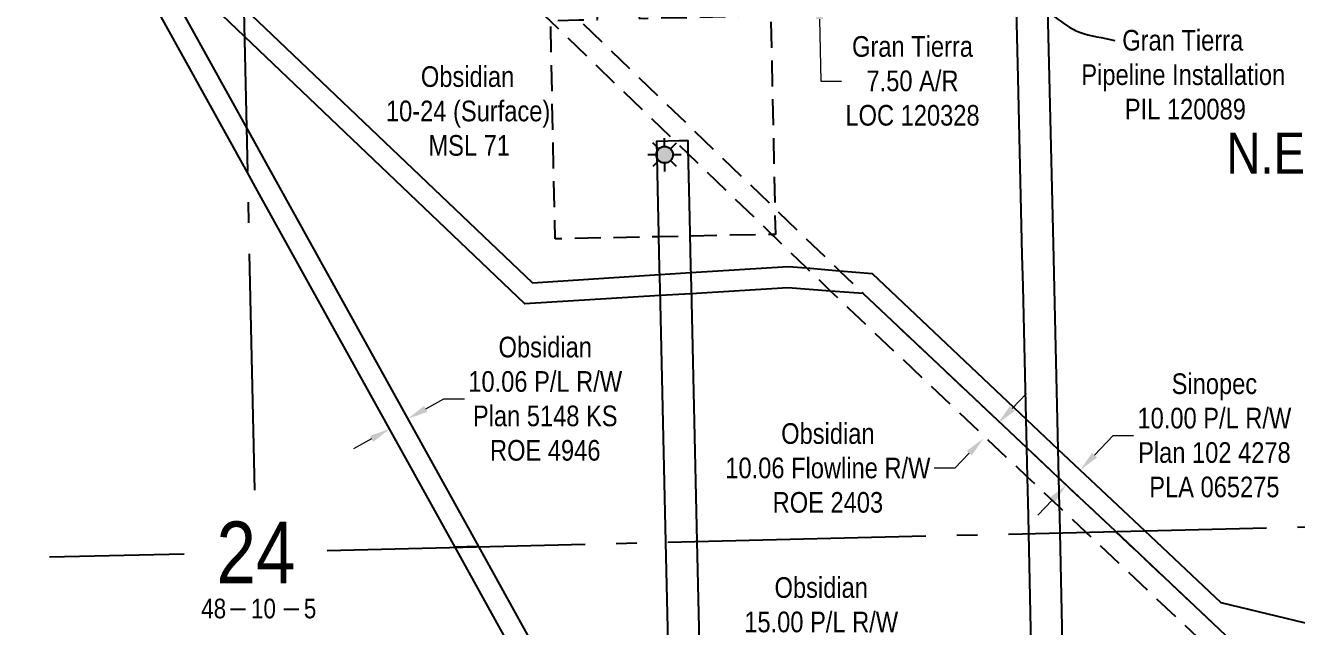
# Model space of a CAD drawing. Extents: x 610781 to 621788, y 5887608 to 5892675.
# Drawn here: x 611538 to 612154, y 5890889 to 5891181 of the extents above; entities that cross this region are included whole.
import ezdxf
from ezdxf.enums import TextEntityAlignment as Align

# ---------------------------------------------------------------- set-up
doc = ezdxf.new("R2010")
doc.units = 0
doc.header["$LTSCALE"] = 5
doc.header["$PDSIZE"] = -1.5
doc.linetypes.add('foc-ACCESSROAD', pattern=[3.75, 2.5, -1.25])
doc.linetypes.add('foc-QUARTERLINE', pattern=[33, 25, -3, 2, -3])
doc.layers.get('Defpoints').update_dxf_attribs({"color": 9})
for name, color, linetype in [('10', 1, 'Continuous'), ('9', 3, 'Continuous'), ('C-RW', 13, 'Continuous'), ('C-SYMBOL', 7, 'Continuous'), ('C-WS', 13, 'foc-ACCESSROAD'), ('C-WS-S', 13, 'Continuous'), ('F-RW', 190, 'Continuous'), ('F-WS-S', 190, 'Continuous'), ('L-SECLBL', 7, 'Continuous'), ('L-SECQ', 8, 'foc-QUARTERLINE')]:
    doc.layers.add(name, color=color, linetype=linetype)
for name, color, linetype, lineweight in [('C-FLOWLINE-T', 13, 'Continuous', 9), ('C-RW-T', 13, 'Continuous', 9), ('C-WS-T', 13, 'Continuous', 9), ('F-AR-T', 190, 'Continuous', 9), ('F-RW-T', 190, 'Continuous', 9), ('F-WS-T', 190, 'Continuous', 9)]:
    doc.layers.add(name, color=color, linetype=linetype, lineweight=lineweight)
doc.styles.add('175L', font='ARIALN.TTF', dxfattribs={"height": 20})
doc.styles.add('80CG', font='ARIALN.TTF', dxfattribs={"height": 10})
doc.styles.add('80L', font='ARIALN.TTF', dxfattribs={"height": 10})
doc.styles.add('SIMPLEX', font='ARIALN.TTF')
doc.dimstyles.new('Compass 5 000', dxfattribs={"dimscale": 5, "dimtxt": 9, "dimasz": 2, "dimexe": 0.2, "dimexo": 0.0625, "dimgap": 0.5, "dimtad": 0, "dimtih": 1, "dimtoh": 1, "dimzin": 0, "dimdsep": 46, "dimtxsty": '80CG', "dimcen": 0.1, "dimse1": 1, "dimse2": 1, "dimclrd": 256, "dimclrt": 256, "dimaunit": 1, "dimadec": 4, "dimazin": 0, "dimtfac": 0.06, "dimtofl": 0, "dimtmove": 0, "dimatfit": 1, "dimfxl": 0.2, "dimtolj": 1, "dimtzin": 0, "dimlwd": -1, "dimarcsym": 0})

# ---------------------------------------------------------------- blocks, each defined once
blk = doc.blocks.new('L-SECLBL')
at = {"layer": '9', "color": 7}
for p, q in [((-5.08, -27.83), (-12.29, -27.83)), ((20.7, -27.83), (13.5, -27.83))]:
    blk.add_line(p, q, dxfattribs=at)
at = {"layer": '10', "color": 2, "style": 'SIMPLEX'}
blk.add_attdef('SEC', text='', height=30, dxfattribs=at).set_placement((0, 0), align=Align.MIDDLE)
at = {"layer": '10', "color": 5, "style": '80L'}
blk.add_attdef('TWP', text='', height=9.5, dxfattribs=at).set_placement((-14.43, -27.37), align=Align.MIDDLE_RIGHT)
blk.add_attdef('RGE', text='', height=9.5, dxfattribs=at).set_placement((3.62, -27.37), align=Align.MIDDLE_CENTER)
blk.add_attdef('MER', text='', height=9.5, dxfattribs=at).set_placement((23.17, -27.37), align=Align.MIDDLE_LEFT)
blk = doc.blocks.new('*D32')
at = {"layer": 'C-RW-T', "transparency": 16777216}
for p, q in [((611874.25, 5890883.05), (611884.25, 5890883.28)), ((611839.28, 5890882.24), (611829.28, 5890882))]:
    blk.add_line(p, q, dxfattribs=at)
for points in [[(611839.24, 5890883.9), (611839.32, 5890880.57), (611849.28, 5890882.47)], [(611874.21, 5890884.71), (611874.29, 5890881.38), (611864.25, 5890882.81)]]:
    blk.add_solid(points, dxfattribs=at)
at = {"layer": 'Defpoints', "color": 0, "transparency": 16777216}
for p in [(611864.25, 5890883), (611849.28, 5890882.65), (611864.25, 5890882.81)]:
    blk.add_point(p, dxfattribs=at)
at = {"layer": 'C-RW-T', "transparency": 16777216, "insert": (611923.33, 5890883.28), "char_height": 10, "attachment_point": 5, "style": '80CG'}
blk.add_mtext('\\A1;Obsidian\\P15.00 P/L R/W\\PPlan 882 0444\\PPLA 870408', dxfattribs=at)
blk = doc.blocks.new('GAS')
h = blk.add_hatch(color=255)
h.dxf.hatch_style = 1
edge = h.paths.add_edge_path()
edge.add_arc((0, 0), 0.9, 0, 360)
for p, q in [((0, 0.81), (0, 1.62)), ((-0.81, 0), (-1.62, 0)), ((-0.57, 0.57), (-1.14, 1.14)), ((0.57, 0.57), (1.14, 1.14)), ((1.62, 0), (0.81, 0)), ((-0.57, -0.57), (-1.14, -1.14)), ((0, -0.81), (0, -1.62)), ((1.14, -1.14), (0.57, -0.57))]:
    blk.add_line(p, q)
blk.add_circle((0, 0), 0.8)
blk = doc.blocks.new('*D77')
at = {"layer": 'Defpoints', "color": 0, "transparency": 16777216}
for p in [(611936.94, 5891201.47), (611922.3, 5891193.67), (611937.12, 5891194.01)]:
    blk.add_point(p, dxfattribs=at)
at = {"layer": 'F-AR-T', "transparency": 16777216}
for p, q in [((611921.9, 5891211.13), (611921.66, 5891221.12)), ((611922.53, 5891183.67), (611923.23, 5891153.7)), ((611923.23, 5891153.7), (611933.23, 5891153.7))]:
    blk.add_line(p, q, dxfattribs=at)
for points in [[(611923.56, 5891211.17), (611920.23, 5891211.09), (611922.13, 5891201.13)], [(611924.2, 5891183.71), (611920.87, 5891183.63), (611922.3, 5891193.67)]]:
    blk.add_solid(points, dxfattribs=at)
at = {"layer": 'F-AR-T', "transparency": 16777216, "insert": (611967.54, 5891153.7), "char_height": 10, "attachment_point": 5, "style": '80CG'}
blk.add_mtext('\\A1;Gran Tierra\\P7.50 A/R\\PLOC 120328', dxfattribs=at)
blk = doc.blocks.new('*D85')
at = {"layer": 'C-FLOWLINE-T', "transparency": 16777216}
for p, q in [((612015.85, 5890995.06), (612022.79, 5891002.26)), ((611994.99, 5890973.41), (611988.05, 5890966.21)), ((611988.05, 5890966.21), (611978.05, 5890966.21))]:
    blk.add_line(p, q, dxfattribs=at)
for points in [[(612014.65, 5890996.22), (612017.05, 5890993.91), (612008.91, 5890987.86)], [(611993.79, 5890974.57), (611996.19, 5890972.26), (612001.93, 5890980.61)]]:
    blk.add_solid(points, dxfattribs=at)
at = {"layer": 'Defpoints', "color": 0, "transparency": 16777216}
for p in [(611912.25, 5891081), (611905.26, 5891073.76), (612008.91, 5890987.86)]:
    blk.add_point(p, dxfattribs=at)
at = {"layer": 'C-FLOWLINE-T', "transparency": 16777216, "insert": (611926.56, 5890966.21), "char_height": 10, "attachment_point": 5, "style": '80CG'}
blk.add_mtext('\\A1;Obsidian\\P10.06 Flowline R/W\\PROE 2403', dxfattribs=at)
blk = doc.blocks.new('*D87')
at = {"layer": 'C-RW-T', "transparency": 16777216}
for p, q in [((611731.88, 5890994.9), (611740.62, 5890999.75)), ((611740.62, 5890999.75), (611750.62, 5890999.75)), ((611705.62, 5890980.34), (611696.87, 5890975.5))]:
    blk.add_line(p, q, dxfattribs=at)
for points in [[(611731.07, 5890996.36), (611732.68, 5890993.44), (611723.13, 5890990.05)], [(611704.81, 5890981.8), (611706.43, 5890978.89), (611714.37, 5890985.19)]]:
    blk.add_solid(points, dxfattribs=at)
at = {"layer": 'Defpoints', "color": 0, "transparency": 16777216}
for p in [(611702.87, 5891026.6), (611694.11, 5891021.74), (611714.37, 5890985.19)]:
    blk.add_point(p, dxfattribs=at)
at = {"layer": 'C-RW-T', "transparency": 16777216, "insert": (611789.71, 5890999.75), "char_height": 10, "attachment_point": 5, "style": '80CG'}
blk.add_mtext('\\A1;Obsidian\\P10.06 P/L R/W\\PPlan 5148 KS\\PROE 4946', dxfattribs=at)
blk = doc.blocks.new('*D189')
at = {"layer": 'Defpoints', "color": 0, "transparency": 16777216}
for p in [(612048.8, 5890965.2), (612056.9, 5890957.57), (612050.11, 5890950.35)]:
    blk.add_point(p, dxfattribs=at)
at = {"layer": 'F-RW-T', "transparency": 16777216}
for p, q in [((612055.65, 5890972.48), (612064.62, 5890982.01)), ((612064.62, 5890982.01), (612074.62, 5890982.01)), ((612035.15, 5890950.7), (612028.29, 5890943.41))]:
    blk.add_line(p, q, dxfattribs=at)
for points in [[(612054.44, 5890973.62), (612056.87, 5890971.34), (612048.8, 5890965.2)], [(612033.93, 5890951.84), (612036.36, 5890949.55), (612042, 5890957.98)]]:
    blk.add_solid(points, dxfattribs=at)
at = {"layer": 'F-RW-T', "transparency": 16777216, "insert": (612113.71, 5890982.01), "char_height": 10, "attachment_point": 5, "style": '80CG'}
blk.add_mtext('\\A1;Sinopec\\P10.00 P/L R/W\\PPlan 102 4278\\PPLA 065275', dxfattribs=at)

msp = doc.modelspace()

# ---------------------------------------------------------------- linework, layer by layer
at = {"layer": 'C-RW'}
for points in [[(611608.022, 5891197.912), (611645.076, 5891130.967), (611660.224, 5891103.602), (611757.371, 5890928.196), (611746.105, 5890927.927), (611651.432, 5891098.736), (611645.564, 5891109.342), (611594.652, 5891201.322)], [(611852.213, 5890756.783), (611848.161, 5890930.366), (611845.338, 5891053.122), (611845.107, 5891063.142), (611844.758, 5891078.339), (611844.726, 5891079.725), (611844.396, 5891094.031), (611843.693, 5891124.594), (611854.52, 5891124.839), (611858.704, 5891124.934), (611858.8, 5891120.741), (611859.403, 5891094.346), (611859.73, 5891080.041), (611859.746, 5891079.325), (611860.092, 5891064.173), (611860.324, 5891054.06), (611863.142, 5890930.724), (611867.832, 5890728.516)], [(611852.691, 5890735.131), (611746.105, 5890927.927), (611757.371, 5890928.196), (611852.213, 5890756.783)]]:
    msp.add_lwpolyline(points, dxfattribs=at)
at = {"layer": 'C-WS', "flags": 128}
msp.add_lwpolyline([(611835.038, 5891192.16), (611835.212, 5891184.004), (611845.229, 5891184.222), (611898.91, 5891185.443), (611900.875, 5891091.961), (611901.138, 5891079.427), (611899.416, 5891079.391), (611859.764, 5891078.557), (611844.759, 5891078.264), (611794.501, 5891077.184), (611792.291, 5891182.78), (611806.024, 5891183.359), (611815.065, 5891183.557), (611814.956, 5891188.693), (611814.747, 5891198.634), (611814.431, 5891213.672), (611814.116, 5891228.649), (611813.8, 5891243.655), (611808.726, 5891484.864), (611808.601, 5891490.866), (611808.344, 5891503.032), (611808.239, 5891508.035), (611828.385, 5891508.458), (611828.49, 5891503.498), (611828.747, 5891491.25), (611830.578, 5891404.344), (611833.951, 5891244.112), (611834.268, 5891229.105), (611834.58, 5891214.136), (611834.89, 5891199.111), (611835.038, 5891192.16)], close=True, dxfattribs=at)
msp.add_lwpolyline([(611538.018, 5891441.605), (611640.285, 5891343.062), (611734.673, 5891252.112), (611756.465, 5891231.113), (611775.501, 5891212.777), (611790.756, 5891198.076), (611806.024, 5891183.359), (611900.875, 5891091.961), (611915.039, 5891078.313), (611932.194, 5891061.782), (611943.633, 5891050.761), (612022.912, 5890975.996), (612038.258, 5890961.524), (612065.767, 5890935.575), (612119.196, 5890885.195), (612207.149, 5890801.129), (612320.054, 5890803.525), (612322.752, 5890676.382), (612301.967, 5890675.94), (612430.739, 5890540.595), (612463.793, 5890536.979), (612464.265, 5890516.676), (612421.229, 5890521.384), (612274.731, 5890675.362), (612195.609, 5890673.683), (612192.911, 5890800.826), (612112.266, 5890877.895), (612051.459, 5890935.232), (612038.596, 5890947.37), (612023.245, 5890961.847), (611936.687, 5891043.475), (611927.891, 5891051.951), (611916.273, 5891063.147), (611900.322, 5891078.518), (611899.416, 5891079.391), (611858.851, 5891118.48), (611852.305, 5891124.789), (611792.294, 5891182.618), (611791.858, 5891183.038), (611776.594, 5891197.748), (611758.61, 5891215.078), (611736.83, 5891236.066), (611715.053, 5891257.051), (611640.607, 5891328.789), (611538.34, 5891427.338)], dxfattribs=at)
at = {"layer": 'F-RW'}
for points in [[(611542.936, 5891223.687), (611588.751, 5891211.985), (611602.123, 5891208.57), (611631.143, 5891201.159), (611643.762, 5891189.139), (611783.527, 5891056.01), (611845.18, 5891059.95), (611860.167, 5891060.909), (611907.256, 5891063.92), (611916.273, 5891063.147), (611932.194, 5891061.782), (611947.95, 5891060.432), (612022.584, 5890989.925), (612037.925, 5890975.432), (612079.906, 5890935.914), (612116.825, 5890901.173), (612175.12, 5890887.009)], [(612119.196, 5890885.195), (612065.766, 5890935.575), (612038.258, 5890961.524), (612022.912, 5890975.996), (611943.633, 5891050.761), (611927.891, 5891051.951), (611907.19, 5891053.517), (611860.401, 5891050.67), (611845.415, 5891049.758), (611779.79, 5891045.765), (611644.076, 5891175.227), (611626.171, 5891192.307), (611608.656, 5891196.766), (611595.29, 5891200.169), (611543.168, 5891213.438)], [(612031.482, 5890573.066), (612023.866, 5890934.571), (612023.687, 5890943.03), (612023.245, 5890961.847), (612022.912, 5890975.996), (612022.584, 5890989.925), (612021.07, 5891054.299), (612020.715, 5891069.387), (612018.696, 5891155.198), (612017.878, 5891188.383)], [(612032.864, 5891188.73), (612033.7, 5891155.557), (612035.751, 5891068.127), (612036.105, 5891053.037), (612037.925, 5890975.432), (612038.258, 5890961.524), (612038.596, 5890947.37), (612038.691, 5890943.389), (612038.87, 5890934.93), (612046.598, 5890568.695)]]:
    msp.add_lwpolyline(points, dxfattribs=at)
at = {"layer": 'L-SECQ'}
for p, q in [((611631.486, 5891729.775), (611648.973, 5890955.522)), ((611684.148, 5890926.368), (612454.248, 5890944.827)), ((611549.719, 5890923.145), (611614.912, 5890924.708))]:
    msp.add_line(p, q, dxfattribs=at)

# ---------------------------------------------------------------- block references
at = {"layer": 'C-WS-S', "xscale": 4.998044999999999, "yscale": 4.998044999999999, "zscale": 4.998044999999999}
msp.add_blockref('GAS', (611847.503, 5891117.984), dxfattribs=at)
at = {"layer": 'L-SECLBL', "color": 3, "xscale": 0.999609, "yscale": 0.999609, "zscale": 0.999609}
msp.add_blockref('L-SECLBL', (611649.65, 5890925.541), dxfattribs=at).add_auto_attribs({'SEC': '24', 'TWP': '48', 'RGE': '10', 'MER': '5'})

# ---------------------------------------------------------------- texts
at = {"layer": 'C-SYMBOL', "color": 3, "style": '175L'}
msp.add_text('N.E.1/4 Sec. 24-48-10-W.5M.', height=19.99218, dxfattribs=at).set_placement((612269.661, 5891102.765), align=Align.BOTTOM_CENTER)
at = {"layer": 'C-WS-T', "insert": (611710.867, 5891160.848), "char_height": 10, "attachment_point": 1, "style": '80L'}
msp.add_mtext_dynamic_manual_height_columns('\\pi18.629;Obsidian\\P\\pi1.7121;10-24 (Surface)\\P\\pi22.292;MSL 71', width=81.09136, gutter_width=50, heights=[0], dxfattribs=at)
at = {"layer": 'F-WS-T', "insert": (612047.631, 5891178.44), "char_height": 10, "attachment_point": 1, "style": '80L'}
msp.add_mtext_dynamic_manual_height_columns('\\A1;\\pi21.46;Gran Tierra{\\A0;\\P\\pi1.6574;Pipeline Installation\\P\\pi19.536; PIL 120089}', width=100.3475, gutter_width=50, heights=[0], dxfattribs=at)

# ---------------------------------------------------------------- dimensions: what is measured, and where the dimension line sits
at = {"layer": 'C-FLOWLINE-T'}
dim = msp.add_linear_dim(base=(612008.91, 5890987.861), p1=(611905.262, 5891073.757), p2=(611912.246, 5891081.005), angle=46.062708, text='Obsidian\\P10.06 Flowline R/W\\PROE 2403', dimstyle='Compass 5 000', dxfattribs=at)
dim.commit()
dim.dimension.update_dxf_attribs({"geometry": '*D85', "text_midpoint": (611926.555, 5890966.212), "dimtype": 161})
at = {"layer": 'C-RW-T'}
dim = msp.add_linear_dim(base=(611714.365, 5890985.192), p1=(611702.873, 5891026.597), p2=(611694.108, 5891021.739), angle=208.997931, text='Obsidian\\P10.06 P/L R/W\\PPlan 5148 KS\\PROE 4946', dimstyle='Compass 5 000', dxfattribs=at)
dim.commit()
dim.dimension.update_dxf_attribs({"geometry": '*D87', "text_midpoint": (611789.708, 5890999.746), "dimtype": 161})
dim = msp.add_aligned_dim(p1=(611849.275, 5890882.651), p2=(611864.249, 5890882.998), distance=-0.184, text='Obsidian\\P15.00 P/L R/W\\PPlan 882 0444\\PPLA 870408', dimstyle='Compass 5 000', dxfattribs=at)
dim.commit()
dim.dimension.update_dxf_attribs({"geometry": '*D32', "text_midpoint": (611923.334, 5890883.278)})
at = {"layer": 'F-AR-T'}
dim = msp.add_linear_dim(base=(611922.3, 5891193.666), p1=(611936.942, 5891201.473), p2=(611937.115, 5891194.009), angle=271.328114, text='Gran Tierra\\P7.50 A/R\\PLOC 120328', dimstyle='Compass 5 000', dxfattribs=at)
dim.commit()
dim.dimension.update_dxf_attribs({"geometry": '*D77', "text_midpoint": (611967.541, 5891153.7), "dimtype": 161})
at = {"layer": 'F-RW-T'}
dim = msp.add_linear_dim(base=(612048.798, 5890965.197), p1=(612050.106, 5890950.348), p2=(612056.903, 5890957.568), angle=46.730826, text='Sinopec\\P10.00 P/L R/W\\PPlan 102 4278\\PPLA 065275', dimstyle='Compass 5 000', dxfattribs=at)
dim.commit()
dim.dimension.update_dxf_attribs({"geometry": '*D189', "text_midpoint": (612113.709, 5890982.008), "dimtype": 161})

# ---------------------------------------------------------------- leaders
at = {"layer": 'F-WS-S', "path_type": 1}
msp.add_leader([(612025.596, 5891193.181), (612048.374, 5891177.401), (612065.456, 5891173.393)], dimstyle='Compass 5 000', override={"dimgap": 0.5, "dimtad": 0}, dxfattribs=at)

doc.saveas('drawing.dxf')
